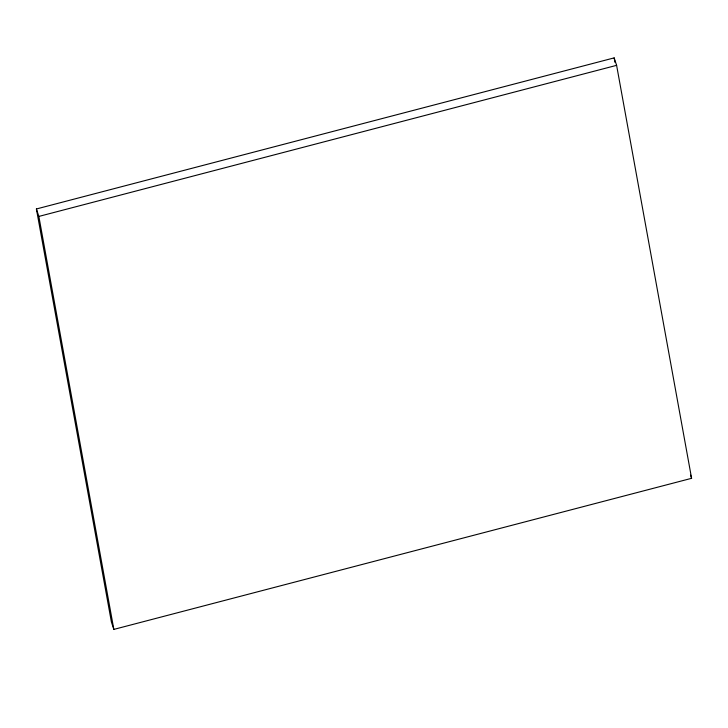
<?xml version="1.0" encoding="UTF-8"?>
<svg xmlns="http://www.w3.org/2000/svg" width="728" height="728" viewBox="0 0 728 728"><rect width="100%" height="100%" fill="white"/><g stroke="black" fill="none" stroke-linecap="round" stroke-linejoin="round"><path stroke-width="1.09" d="M36.4 208.972L614.159 57.885L616.607 65.338L691.6 478.314L113.841 629.402L111.393 621.94L36.4 208.972L38.857 216.425L113.841 629.402M38.857 216.425L616.607 65.338M690.544 475.12L691.6 478.314M614.159 57.885L614.969 62.362"/></g></svg>
